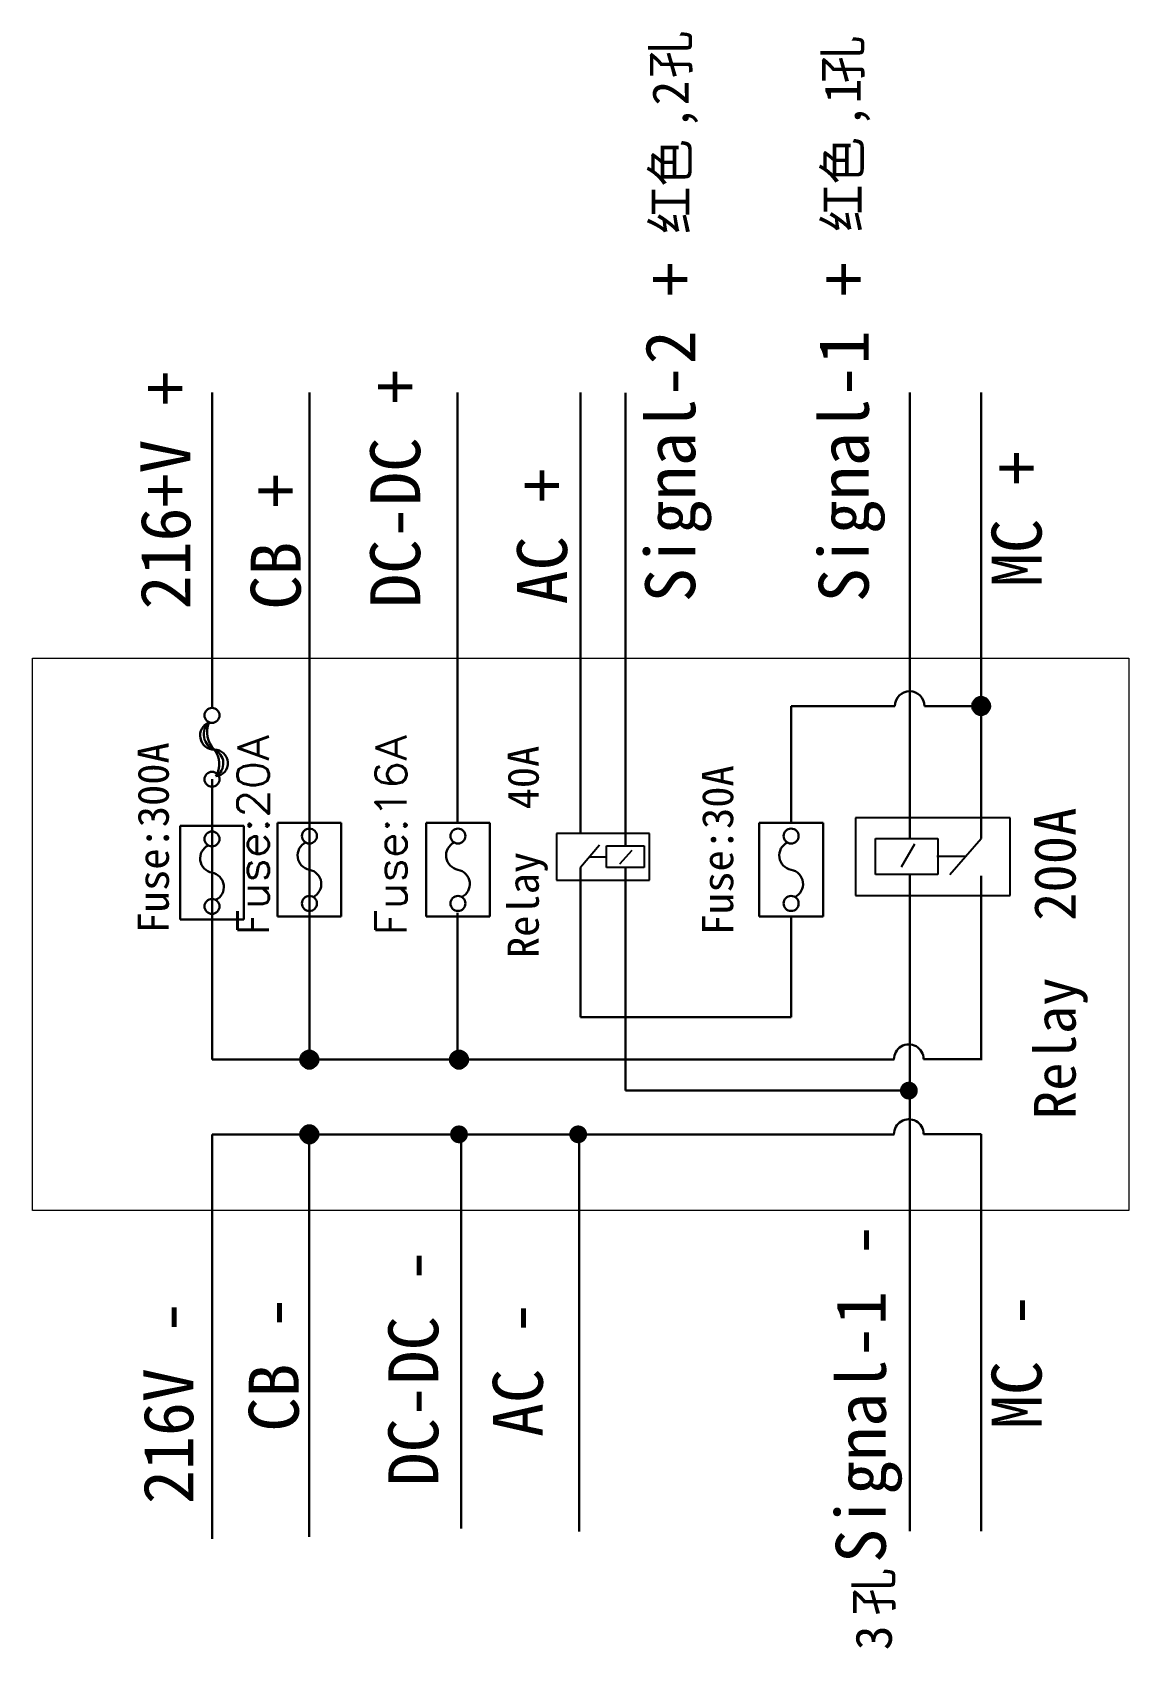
# Model space of a CAD drawing. Extents: x -5608 to -3197, y -2048 to 96.
# Drawn here: x -3302 to -3196.6, y -1387.4 to -1232.1 of the extents above; entities that cross this region are included whole.
import ezdxf

# ---------------------------------------------------------------- set-up
doc = ezdxf.new("R2010")
doc.units = 0
doc.header["$LTSCALE"] = 25.4
doc.header["$MEASUREMENT"] = 0
doc.linetypes.add('JIS_02_2.0', pattern=[3, 2, -1])
doc.layers.get('0').update_dxf_attribs({"linetype": 'CONTINUOUS'})
doc.layers.add('标注层', color=7, linetype='CONTINUOUS', lineweight=13)
doc.layers.add('检查', color=10, linetype='CONTINUOUS', lineweight=40)
doc.styles.add('HZ', font='txt.shx', dxfattribs={"width": 0.618, "height": 2.5, "bigfont": 'hztxt.shx'})

msp = doc.modelspace()

# ---------------------------------------------------------------- hatches: boundary and pattern name
at = {"layer": '检查', "lineweight": 30}
h = msp.add_hatch(color=30, dxfattribs=at)
h.dxf.hatch_style = 1
h.paths.add_polyline_path([(-3210.8, -1295.93), (-3210.8, -1297.64, 1)])
h.paths.add_polyline_path([(-3211.66, -1296.79), (-3210.8, -1296.79), (-3210.8, -1295.93, 0.414214)])
h.paths.add_polyline_path([(-3211.66, -1296.79, 0.414213), (-3210.8, -1297.64), (-3210.8, -1296.79)])
h = msp.add_hatch(color=30, dxfattribs=at)
edge = h.paths.add_edge_path()
edge.add_arc((-3275.34, -1330.76), 0.857, 0, 360)
h = msp.add_hatch(color=30, dxfattribs=at)
edge = h.paths.add_edge_path()
edge.add_arc((-3260.96, -1330.76), 0.857, 0, 360)
h = msp.add_hatch(color=30, dxfattribs=at)
edge = h.paths.add_edge_path()
edge.add_arc((-3217.74, -1333.74), 0.857, 360, 720)
h = msp.add_hatch(color=30, dxfattribs=at)
edge = h.paths.add_edge_path()
edge.add_arc((-3275.34, -1337.94), 0.857, 0, 360)
h = msp.add_hatch(color=30, dxfattribs=at)
edge = h.paths.add_edge_path()
edge.add_arc((-3260.96, -1337.94), 0.857, 360, 720)
h = msp.add_hatch(color=30, dxfattribs=at)
edge = h.paths.add_edge_path()
edge.add_arc((-3249.51, -1337.94), 0.857, 360, 720)

# ---------------------------------------------------------------- linework, layer by layer
at = {"color": 0, "linetype": 'ByBlock', "ltscale": 0.25}
for p, q in [((-3208.01, -1307.52), (-3222.88, -1307.52)), ((-3222.88, -1307.52), (-3222.88, -1314.98)), ((-3208.01, -1314.98), (-3208.01, -1307.52)), ((-3242.67, -1309.03), (-3251.59, -1309.03)), ((-3251.59, -1309.03), (-3251.59, -1313.51)), ((-3242.67, -1313.51), (-3242.67, -1309.03)), ((-3251.59, -1313.51), (-3242.67, -1313.51)), ((-3222.88, -1314.98), (-3208.01, -1314.98))]:
    msp.add_line(p, q, dxfattribs=at)
at = {"color": 0}
for p, q in [((-3247.46, -1310.16), (-3249.3, -1312.31)), ((-3246.78, -1312.31), (-3246.78, -1310.23)), ((-3246.78, -1310.23), (-3243.18, -1310.23)), ((-3243.18, -1310.23), (-3243.18, -1312.31)), ((-3220.96, -1312.98), (-3220.96, -1309.52)), ((-3220.96, -1309.52), (-3214.96, -1309.52)), ((-3218.44, -1312.23), (-3217.17, -1310.02)), ((-3214.96, -1309.52), (-3214.96, -1312.98)), ((-3213.8, -1312.98), (-3210.8, -1309.52)), ((-3244.37, -1310.66), (-3245.53, -1311.99)), ((-3243.18, -1312.31), (-3246.78, -1312.31)), ((-3214.96, -1312.98), (-3220.96, -1312.98))]:
    msp.add_line(p, q, dxfattribs=at)
at = {"color": 0, "ltscale": 0.5}
for p, q in [((-3248.41, -1311.27), (-3246.78, -1311.27)), ((-3212.3, -1311.25), (-3215.05, -1311.25))]:
    msp.add_line(p, q, dxfattribs=at)
at = {"layer": '标注层', "linetype": 'JIS_02_2.0', "ltscale": 3}
for p, q in [((-3301.95, -1292.18), (-3196.62, -1292.18)), ((-3301.95, -1345.27), (-3301.95, -1292.18)), ((-3196.62, -1292.18), (-3196.62, -1333.74)), ((-3196.62, -1292.18), (-3196.62, -1292.18)), ((-3196.62, -1333.74), (-3196.62, -1345.27)), ((-3196.62, -1345.27), (-3301.95, -1345.27))]:
    msp.add_line(p, q, dxfattribs=at)
at = {"layer": '检查', "color": 30, "lineweight": 30}
for p, q in [((-3284.66, -1293.81), (-3284.66, -1266.68)), ((-3275.33, -1266.68), (-3275.33, -1293.81)), ((-3261.1, -1266.68), (-3261.1, -1293.81)), ((-3249.29, -1266.68), (-3249.29, -1309.03)), ((-3210.8, -1293.81), (-3210.8, -1266.68)), ((-3284.66, -1296.97), (-3284.66, -1293.81)), ((-3275.33, -1293.81), (-3275.33, -1330.75)), ((-3261.1, -1293.81), (-3261.1, -1308.02)), ((-3210.8, -1309.52), (-3210.8, -1293.81)), ((-3229.05, -1296.79), (-3219.08, -1296.79)), ((-3229.05, -1308.02), (-3229.05, -1296.79)), ((-3216.24, -1296.79), (-3210.8, -1296.79)), ((-3284.69, -1303.83), (-3284.69, -1330.75)), ((-3287.75, -1308.3), (-3281.63, -1308.3)), ((-3287.75, -1317.29), (-3287.75, -1308.3)), ((-3281.63, -1308.3), (-3281.63, -1317.29)), ((-3278.39, -1308.02), (-3272.27, -1308.02)), ((-3278.39, -1317.01), (-3278.39, -1308.02)), ((-3272.27, -1308.02), (-3272.27, -1317.01)), ((-3264.12, -1308.02), (-3258, -1308.02)), ((-3264.12, -1317.01), (-3264.12, -1308.02)), ((-3258, -1308.02), (-3258, -1317.01)), ((-3232.11, -1308.02), (-3225.99, -1308.02)), ((-3232.11, -1317.01), (-3232.11, -1308.02)), ((-3225.99, -1308.02), (-3225.99, -1317.01)), ((-3249.3, -1312.31), (-3249.3, -1326.68)), ((-3210.81, -1330.81), (-3210.81, -1313.09)), ((-3261.1, -1316.67), (-3261.1, -1330.75)), ((-3281.63, -1317.29), (-3287.75, -1317.29)), ((-3272.27, -1317.01), (-3278.39, -1317.01)), ((-3258, -1317.01), (-3264.12, -1317.01)), ((-3225.99, -1317.01), (-3232.11, -1317.01)), ((-3229.05, -1317.01), (-3229.05, -1326.68)), ((-3229.05, -1326.68), (-3249.3, -1326.68)), ((-3284.66, -1330.75), (-3219.16, -1330.75)), ((-3216.33, -1330.72), (-3210.81, -1330.72)), ((-3284.66, -1337.94), (-3219.16, -1337.94)), ((-3284.66, -1337.94), (-3284.66, -1376.8)), ((-3275.34, -1337.95), (-3275.34, -1376.62)), ((-3260.75, -1337.94), (-3260.75, -1375.81)), ((-3249.43, -1337.94), (-3249.43, -1376.11)), ((-3216.33, -1337.91), (-3210.81, -1337.91)), ((-3210.81, -1337.91), (-3210.81, -1376.05))]:
    msp.add_line(p, q, dxfattribs=at)
at = {"layer": '检查', "color": 0, "lineweight": 30}
for p, q in [((-3244.98, -1310.23), (-3244.98, -1266.71)), ((-3217.66, -1293.81), (-3217.66, -1266.68)), ((-3217.66, -1309.47), (-3217.66, -1293.81)), ((-3244.98, -1312.31), (-3244.98, -1333.74)), ((-3217.66, -1312.98), (-3217.66, -1333.74)), ((-3217.66, -1333.74), (-3244.98, -1333.74)), ((-3217.66, -1333.74), (-3217.66, -1376.05))]:
    msp.add_line(p, q, dxfattribs=at)
at = {"layer": '检查', "color": 30, "lineweight": 30}
for centre, radius in [((-3210.8, -1296.79), 0.857), ((-3284.69, -1297.69), 0.72), ((-3284.69, -1303.83), 0.72), ((-3284.69, -1309.56), 0.72), ((-3275.33, -1309.28), 0.72), ((-3261.06, -1309.28), 0.72), ((-3229.05, -1309.28), 0.72), ((-3275.33, -1315.76), 0.72), ((-3261.06, -1315.76), 0.72), ((-3229.05, -1315.76), 0.72), ((-3284.69, -1316.04), 0.72), ((-3275.34, -1330.76), 0.857), ((-3260.96, -1330.76), 0.857), ((-3275.34, -1337.94), 0.857)]:
    msp.add_circle(centre, radius, dxfattribs=at)
for centre, radius, start, end in [((-3217.66, -1296.79), 1.42, 0, 180), ((-3284.46, -1299.62), 1.37, 112.5317, 269.2633), ((-3283.88, -1299.51), 1.6, 133.5294, 247.9414), ((-3282.75, -1299.29), 2.42, 157.0464, 224.4244), ((-3285.02, -1302.3), 1.42, 299.1217, 68.2617), ((-3284.44, -1302.27), 1.28, 275.1322, 91.458), ((-3286.28, -1302.37), 2.28, 329.0485, 37.5404), ((-3284.44, -1311.43), 1.39, 115.9848, 259.7099), ((-3275.08, -1311.15), 1.39, 115.9848, 259.7099), ((-3260.81, -1311.15), 1.39, 115.9848, 259.7099), ((-3228.8, -1311.15), 1.39, 115.9848, 259.7099), ((-3284.94, -1314.17), 1.39, 295.3273, 79.7079), ((-3275.58, -1313.89), 1.39, 295.3273, 79.7079), ((-3261.31, -1313.89), 1.39, 295.3273, 79.7079), ((-3229.3, -1313.89), 1.39, 295.3273, 79.7079), ((-3217.75, -1330.72), 1.42, 0.0067, 181.2407), ((-3217.75, -1337.91), 1.42, 0.0067, 181.2407)]:
    msp.add_arc(centre, radius, start, end, dxfattribs=at)

# ---------------------------------------------------------------- texts
at = {"color": 3, "lineweight": 70}
for s, height, p in [('Signal-2 +', 4.8, (-3238.27, -1286.82)), ('Signal-1 +', 4.8, (-3221.6, -1286.82)), ('216+V +', 4.8, (-3286.77, -1287.52)), ('DC-DC +', 4.8, (-3264.69, -1287.35)), ('MC +', 4.8, (-3204.99, -1285.37)), ('CB +', 4.8, (-3276.17, -1287.54)), ('AC +', 4.8, (-3250.58, -1287.03)), ('Relay  40A', 3, (-3253.3, -1321.01)), ('Relay  200A', 4, (-3201.72, -1336.48)), ('Signal-1 -', 4.8, (-3219.96, -1379.11)), ('DC-DC -', 4.8, (-3262.95, -1371.76)), ('MC -', 4.8, (-3204.99, -1366.26)), ('216V -', 4.8, (-3286.49, -1373.46)), ('CB -', 4.8, (-3276.36, -1366.5)), ('AC -', 4.8, (-3252.91, -1367.02))]:
    msp.add_text(s, height=height, rotation=90, dxfattribs=at).set_placement(p)
at = {"color": 0, "lineweight": 70}
for s, p in [('Fuse:300A', (-3288.84, -1318.64)), ('Fuse:30A', (-3234.62, -1318.81))]:
    msp.add_text(s, height=3, rotation=90, dxfattribs=at).set_placement(p)
at = {"color": 0, "lineweight": 70, "style": 'HZ', "width": 1.07}
for s, p in [('Fuse:20A', (-3279.24, -1318.83)), ('Fuse:16A', (-3265.99, -1318.83))]:
    msp.add_text(s, height=3, rotation=90, dxfattribs=at).set_placement(p)
at = {"layer": '标注层', "lineweight": 70}
for s, p in [('孔', (-3238.9, -1236.48)), ('孔', (-3222.36, -1236.96)), (',2', (-3238.9, -1241.48)), (',1', (-3222.36, -1241.29)), ('红色', (-3238.9, -1251.44)), ('红色', (-3222.36, -1251.24)), ('孔', (-3219.38, -1384.17)), ('3', (-3219.38, -1387.5))]:
    msp.add_text(s, height=3.5, rotation=90, dxfattribs=at).set_placement(p)

doc.saveas('drawing.dxf')
